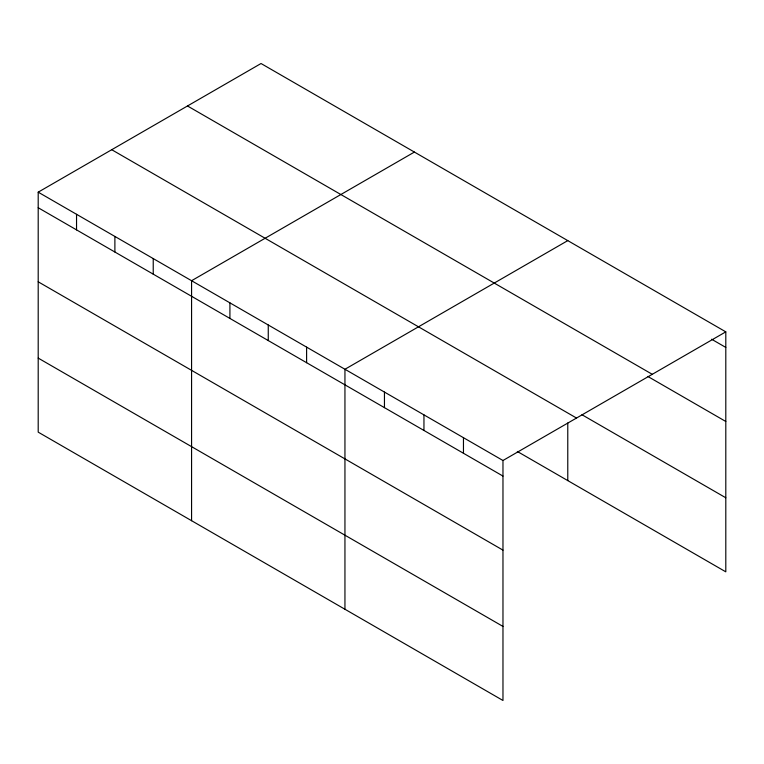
<?xml version="1.0" encoding="UTF-8"?>
<svg xmlns="http://www.w3.org/2000/svg" width="764" height="764" viewBox="0 0 764 764"><rect width="100%" height="100%" fill="white"/><g stroke="black" fill="none" stroke-linecap="round" stroke-linejoin="round"><path stroke-width="1.15" d="M38.2 192.165L502.97 460.501L502.97 700.483L38.2 432.147L38.2 192.165L261.03 63.517L725.8 331.853L725.8 571.835L517.323 451.467M414.403 152.065L191.573 280.722L191.573 520.704M567.776 240.612L344.946 369.27L344.946 609.252M502.97 460.501L725.8 331.853M711.618 339.235L725.8 347.419M187.495 105.976L652.265 374.303M647.805 376.442L725.8 421.48M581.958 414.728L725.8 497.775M111.735 149.715L576.505 418.042M38.2 207.741L502.97 476.077M38.2 281.801L502.97 550.128M38.2 358.096L502.97 626.423M567.776 422.998L567.776 480.594M463.462 437.696L463.462 453.262M423.953 414.881L423.953 430.457M384.454 392.075L384.454 407.651M306.603 347.133L306.603 362.709M268.259 324.996L268.259 340.572M229.916 302.859L229.916 318.426M153.23 258.585L153.23 274.152M114.886 236.448L114.886 252.015M76.543 214.312L76.543 229.878"/></g></svg>
